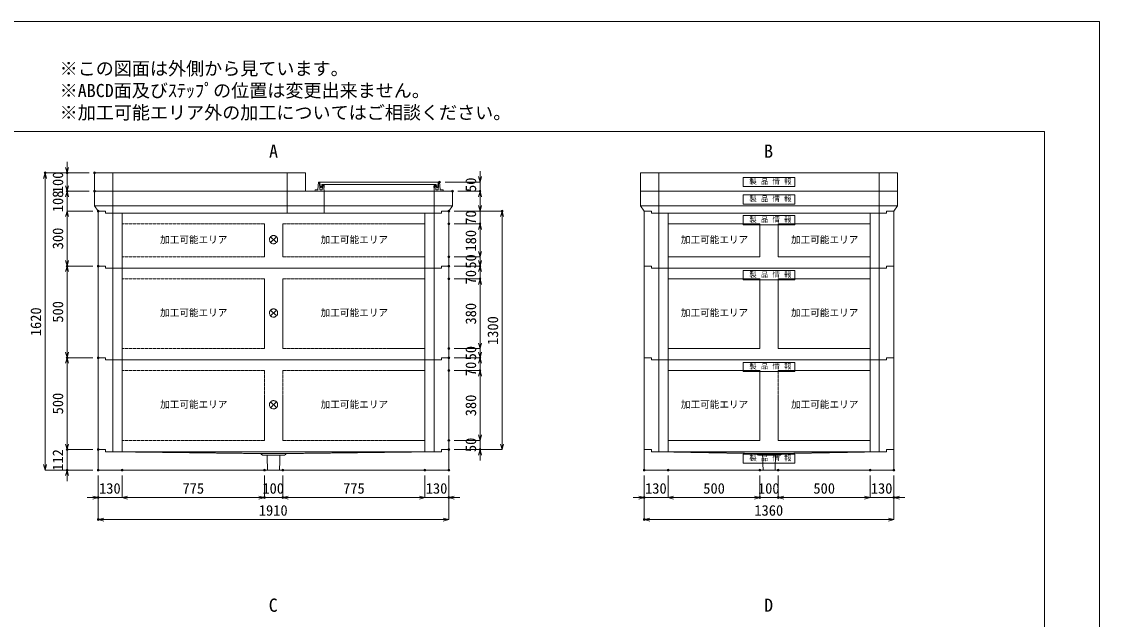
# Model space of a CAD drawing. Units: millimetres, scale not verified. Extents: x -4455 to 4455, y -3150 to 3150.
# Drawn here: x -1418 to 4455, y -109 to 3150 of the extents above; entities that cross this region are included whole.
import ezdxf
from ezdxf.enums import TextEntityAlignment as Align

# ---------------------------------------------------------------- set-up
doc = ezdxf.new("R2010")
doc.units = ezdxf.units.MM
doc.header["$LTSCALE"] = 20
doc.header["$PDMODE"] = 32
doc.header["$PDSIZE"] = 10
doc.linetypes.add('LONG_DASHED1', pattern=[7, 6, -1])
doc.linetypes.add('LONG_DOUBLE_CHAIN', pattern=[21.8, 18, -1, 0.6, -0.6, 0.6, -1])
for name, color, linetype, lineweight in [('0-0_D-TTL', 7, 'Continuous', 9), ('0-1_Defpoints', 7, 'Continuous', 9), ('0-3_D-TTL-TXT', 7, 'Continuous', 9), ('0-4_D-STR-TXT', 7, 'Continuous', 9), ('0-5_D-STR-DIM', 3, 'Continuous', 9), ('0-6_0', 7, 'Continuous', 9), ('0-7_D-STR', 7, 'Continuous', 9), ('0-8_D-STR-STR1', 7, 'LONG_DASHED1', 9), ('0-9_D-STR-STR5', 1, 'LONG_DOUBLE_CHAIN', 9), ('0-B_D-STR-STR4', 134, 'Continuous', 9)]:
    doc.layers.add(name, color=color, linetype=linetype, lineweight=lineweight)
doc.styles.add('ＭＳ ゴシック', font='')
doc.styles.get('ＭＳ ゴシック').set_extended_font_data('MS Gothic')

# ---------------------------------------------------------------- blocks, each defined once
blk = doc.blocks.new('A$C4DE05FD1')
at = {"layer": '0-0_D-TTL', "color": 134}
for p, q in [((4000, 76000), (114800, 76000)), ((114800, 76000), (114800, 4000))]:
    blk.add_line(p, q, dxfattribs=at)
at = {"layer": '0-1_Defpoints', "color": 134}
for p, q in [((0, 84000), (118800, 84000)), ((118800, 84000), (118800, 0))]:
    blk.add_line(p, q, dxfattribs=at)
at = {"layer": '0-3_D-TTL-TXT', "style": 'ＭＳ ゴシック'}
for s, p in [('※この図面は外側から見ています。', (43260.9, 79815.7)), ('※ABCD面及びｽﾃｯﾌﾟの位置は変更出来ません。', (43260.9, 78215.7)), ('※加工可能エリア外の加工についてはご相談ください。', (43260.9, 76615.7))]:
    blk.add_text(s, height=962.2, dxfattribs=at).set_placement(p, align=Align.BOTTOM_LEFT)
blk = doc.blocks.new('A$C31CA379A')
at = {"layer": '0-4_D-STR-TXT', "style": 'ＭＳ ゴシック'}
for s, p in [('A', (-325.9, -2190.5)), ('B', (35638.6, -2190.5)), ('C', (-351.4, -35190.5)), ('D', (35638.6, -35190.5))]:
    blk.add_text(s, height=962.2, dxfattribs=at).set_placement(p, align=Align.BOTTOM_LEFT)
blk = doc.blocks.new('A$C65632407')
at = {"layer": '0-7_D-STR', "linetype": 'LONG_DASHED1'}
for p, q in [((-9500, 0), (-9500, 2000)), ((9500, 0), (9500, 2000))]:
    blk.add_line(p, q, dxfattribs=at)
at = {"layer": '0-7_D-STR'}
blk.add_line((11500, 2000), (11500, 0), dxfattribs=at)
blk.add_lwpolyline([(11500, 2000), (-11500, 2000), (-11500, 0), (11500, 0)], dxfattribs=at)
blk = doc.blocks.new('A$C0EB83927')
at = {"layer": '0-7_D-STR'}
for p, q in [((-19100, 240), (-19100, -2000)), ((-19100, 240), (-18300, 240)), ((-18300, 0), (-18300, 240)), ((18300, 0), (-18300, 0)), ((19100, 240), (18300, 240)), ((18300, 0), (18300, 240)), ((19100, 240), (19100, -2000)), ((19100, -2000), (-19100, -2000))]:
    blk.add_line(p, q, dxfattribs=at)
at = {"layer": '0-7_D-STR', "linetype": 'LONG_DASHED1'}
for p, q in [((-17680, 0), (-1400, -200)), ((17680, 0), (1400, -200)), ((-1200, -380), (-1400, -200)), ((-1400, -200), (1400, -200)), ((-1200, -380), (1200, -380)), ((-653.3, -2000), (-705, -380)), ((653.3, -2000), (705, -380)), ((1200, -380), (1400, -200))]:
    blk.add_line(p, q, dxfattribs=at)
blk = doc.blocks.new('_Open30')
at = {"layer": '0-6_0'}
blk.add_line((0, 0), (-20, 0), dxfattribs=at)
blk.add_lwpolyline([(-20, 5.36), (0, 0), (-20, -5.36)], dxfattribs=at)
blk = doc.blocks.new('A$C3FC15DFF')
at = {"layer": '0-8_D-STR-STR1', "linetype": 'Continuous'}
blk.add_lwpolyline([(-2820, 0), (2820, 0), (2820, -1000), (-2820, -1000)], close=True, dxfattribs=at)
at = {"layer": '0-8_D-STR-STR1', "style": 'ＭＳ ゴシック'}
blk.add_text('製 品 情 報', height=577.3, dxfattribs=at).set_placement((-2149.6, -882.5), align=Align.BOTTOM_LEFT)
blk = doc.blocks.new('A$C08DA0B1C')
at = {"layer": '0-7_D-STR'}
blk.add_line((-14000, 2000), (-14000, 0), dxfattribs=at)
at = {"layer": '0-7_D-STR', "linetype": 'LONG_DASHED1'}
for p, q in [((-12000, 0), (-12000, 2000)), ((12000, 0), (12000, 2000))]:
    blk.add_line(p, q, dxfattribs=at)
at = {"layer": '0-7_D-STR'}
blk.add_lwpolyline([(-14000, 2000), (14000, 2000), (14000, 0), (-14000, 0)], dxfattribs=at)
at = {"layer": '0-8_D-STR-STR1'}
blk.add_blockref('A$C3FC15DFF', (0, 1500), dxfattribs=at)
blk = doc.blocks.new('A$C2CAB0034')
at = {"layer": '0-7_D-STR', "linetype": 'LONG_DASHED1'}
for p, q in [((-12000, 0), (-12000, 2400)), ((12000, 0), (12000, 2400))]:
    blk.add_line(p, q, dxfattribs=at)
at = {"layer": '0-7_D-STR'}
for p, q in [((14000, 820), (-14000, 820)), ((-13600, 240), (-12800, 240)), ((-12800, 0), (-12800, 240)), ((13600, 240), (12800, 240))]:
    blk.add_line(p, q, dxfattribs=at)
for points in [[(-14000, 2400), (14000, 2400), (14000, 820), (13600, 240)], [(-14000, 2400), (-14000, 820), (-13600, 240)], [(-12800, 0), (12800, 0), (12800, 240)]]:
    blk.add_lwpolyline(points, dxfattribs=at)
at = {"layer": '0-8_D-STR-STR1'}
blk.add_blockref('A$C3FC15DFF', (0, 2000), dxfattribs=at)
blk = doc.blocks.new('A$C35A123D8')
at = {"layer": '0-7_D-STR'}
for p, q in [((-13600, 240), (-13600, -2000)), ((-13600, 240), (-12800, 240)), ((-12800, 0), (-12800, 240)), ((-12800, 0), (12800, 0)), ((13600, 240), (12800, 240)), ((12800, 0), (12800, 240)), ((13600, 240), (13600, -2000)), ((-13600, -2000), (13600, -2000))]:
    blk.add_line(p, q, dxfattribs=at)
at = {"layer": '0-7_D-STR', "linetype": 'LONG_DASHED1'}
for p, q in [((-12180, 0), (-1400, -200)), ((12180, 0), (1400, -200)), ((-1200, -380), (-1400, -200)), ((1400, -200), (-1400, -200)), ((1200, -380), (-1200, -380)), ((-653.3, -2000), (-705, -380)), ((653.3, -2000), (705, -380)), ((1200, -380), (1400, -200))]:
    blk.add_line(p, q, dxfattribs=at)
at = {"layer": '0-8_D-STR-STR1'}
blk.add_blockref('A$C3FC15DFF', (0, -260), dxfattribs=at)
blk = doc.blocks.new('A$C35686FFE')
at = {"layer": '0-7_D-STR', "linetype": 'LONG_DASHED1'}
for p, q in [((-17500, 0), (-17500, 2400)), ((1500, 0), (1500, 2400)), ((5500, 0), (5500, 2400)), ((17500, 0), (17500, 2400))]:
    blk.add_line(p, q, dxfattribs=at)
at = {"layer": '0-7_D-STR'}
for p, q in [((-19500, 820), (19500, 820)), ((-19100, 240), (-18300, 240)), ((19100, 240), (18300, 240)), ((18300, 0), (18300, 240))]:
    blk.add_line(p, q, dxfattribs=at)
for points in [[(19500, 2400), (-19500, 2400), (-19500, 820), (-19100, 240)], [(19500, 2400), (19500, 820), (19100, 240)], [(18300, 0), (-18300, 0), (-18300, 240)]]:
    blk.add_lwpolyline(points, dxfattribs=at)
blk = doc.blocks.new('A$C61C9604E')
at = {"layer": '0-7_D-STR'}
for p, q in [((-13600, -5760), (-13600, 240)), ((-13600, 240), (-12800, 240)), ((-12800, 0), (-12800, 240)), ((-12800, 0), (12800, 0)), ((13600, 240), (12800, 240)), ((12800, 0), (12800, 240)), ((13600, -5760), (13600, 240)), ((-13600, -5760), (-12800, -5760)), ((-12800, -6000), (-12800, -5760)), ((13600, -5760), (12800, -5760)), ((12800, -6000), (12800, -5760)), ((-12800, -6000), (12800, -6000))]:
    blk.add_line(p, q, dxfattribs=at)
at = {"layer": '0-7_D-STR', "linetype": 'LONG_DASHED1'}
for p, q in [((-12000, -6000), (-12000, 0)), ((-11000, -6000), (-11000, 0)), ((11000, -6000), (11000, 0)), ((12000, -6000), (12000, 0))]:
    blk.add_line(p, q, dxfattribs=at)
at = {"layer": '0-9_D-STR-STR5'}
for p, q in [((-11000, -1160), (-11000, -4760)), ((-1000, -1160), (-11000, -1160)), ((-1000, -1160), (-1000, -4760)), ((1000, -1160), (11000, -1160)), ((1000, -1160), (1000, -4760)), ((11000, -1160), (11000, -4760)), ((-1000, -4760), (-11000, -4760)), ((1000, -4760), (11000, -4760))]:
    blk.add_line(p, q, dxfattribs=at)
at = {"layer": '0-8_D-STR-STR1'}
blk.add_blockref('A$C3FC15DFF', (0, -260), dxfattribs=at)
blk = doc.blocks.new('A$C5F914A78')
at = {"layer": '0-7_D-STR'}
for p, q in [((-13600, 240), (-12800, 240)), ((-13600, -9760), (-13600, 240)), ((-12800, 0), (-12800, 240)), ((-12800, 0), (12800, 0)), ((13600, 240), (12800, 240)), ((12800, 0), (12800, 240)), ((13600, -9760), (13600, 240)), ((-13600, -9760), (-12800, -9760)), ((-12800, -10000), (-12800, -9760)), ((-12800, -10000), (12800, -10000)), ((13600, -9760), (12800, -9760)), ((12800, -10000), (12800, -9760))]:
    blk.add_line(p, q, dxfattribs=at)
at = {"layer": '0-7_D-STR', "linetype": 'LONG_DASHED1'}
for p, q in [((-12000, -10000), (-12000, 0)), ((-11000, -10000), (-11000, 0)), ((11000, -10000), (11000, 0)), ((12000, -10000), (12000, 0))]:
    blk.add_line(p, q, dxfattribs=at)
at = {"layer": '0-9_D-STR-STR5'}
for p, q in [((-1000, -1160), (-11000, -1160)), ((-11000, -1160), (-11000, -8760)), ((-1000, -1120), (-1000, -8760)), ((1000, -1160), (11000, -1160)), ((1000, -1160), (1000, -8760)), ((11000, -1160), (11000, -8760)), ((-1000, -8760), (-11000, -8760)), ((1000, -8760), (11000, -8760))]:
    blk.add_line(p, q, dxfattribs=at)
at = {"layer": '0-8_D-STR-STR1'}
blk.add_blockref('A$C3FC15DFF', (0, -260), dxfattribs=at)
blk = doc.blocks.new('A$C284D0AE2')
at = {"layer": '0-B_D-STR-STR4'}
for p, q in [((-6980, 160), (-7000, 0)), ((-7000, 0), (7000, 0)), ((-6695.5, 160), (-6980, 160)), ((-6600, 1000), (-6655.6, 197.2)), ((-6500, 1000), (-6600, 1000)), ((-6442.7, 197.2), (-6500, 1000)), ((-6450, 1000), (-6450, 740)), ((-6450, 740), (-6438.3, 740)), ((-6418.4, 721.8), (-6390, 400)), ((-6235.7, 160), (-6402.8, 160)), ((-6390, 400), (-6290, 400)), ((-6290, 400), (-6230, 740)), ((-6230, 740), (6230, 740)), ((-6180, 740), (-6212.4, 401.3)), ((-6212.4, 401.3), (-6172.2, 401.3)), ((-6140, 680), (-6195.9, 195.4)), ((-6000, 740), (-6180, 740)), ((-6040, 680), (-6140, 680)), ((-6000, 0), (-6040, 680)), ((-6023.6, 401.3), (-5983.5, 401.3)), ((-5983.5, 401.3), (-6000, 740)), ((6000, 740), (6180, 740)), ((6212.4, 401.3), (6172.2, 401.3)), ((6180, 740), (6212.4, 401.3)), ((6235.7, 160), (6402.8, 160)), ((6695.5, 160), (6980, 160)), ((6980, 160), (7000, 0))]:
    blk.add_line(p, q, dxfattribs=at)
for points in [[(-6450, 1000), (6450, 1000), (6450, 740), (6438.3, 740)], [(6023.6, 401.3), (5983.5, 401.3), (6000, 740)], [(6000, 0), (6040, 680), (6140, 680), (6195.9, 195.4)], [(6418.4, 721.8), (6390, 400), (6290, 400), (6230, 740)], [(6442.7, 197.2), (6500, 1000), (6600, 1000), (6655.6, 197.2)]]:
    blk.add_lwpolyline(points, dxfattribs=at)
for centre, radius, start, end in [((-6695.5, 200), 40, 270, 356.0372), ((-6402.8, 200), 40, 184.08562, 270), ((-6438.3, 720), 20, 5.04245, 90), ((-6235.7, 200), 40, 270, 353.41806), ((6235.7, 200), 40, 186.58194, 270), ((6402.8, 200), 40, 270, 355.91438), ((6438.3, 720), 20, 90, 174.95755), ((6695.5, 200), 40, 183.9628, 270)]:
    blk.add_arc(centre, radius, start, end, dxfattribs=at)
blk = doc.blocks.new('A$C1C640AAB')
at = {"layer": '0-9_D-STR-STR5'}
for p, q in [((-318.2, -318.2), (318.2, 318.2)), ((-318.2, 318.2), (318.2, -318.2))]:
    blk.add_line(p, q, dxfattribs=at)
blk.add_circle((0, 0), 450, dxfattribs=at)
blk = doc.blocks.new('A$C25BF593D')
at = {"layer": '0-7_D-STR'}
for p, q in [((-19100, -5760), (-19100, 240)), ((-19100, 240), (-18300, 240)), ((-18300, 0), (-18300, 240)), ((-18300, 0), (18300, 0)), ((19100, 240), (18300, 240)), ((18300, 0), (18300, 240)), ((19100, -5760), (19100, 240)), ((-19100, -5760), (-18300, -5760)), ((-18300, -6000), (-18300, -5760)), ((19100, -5760), (18300, -5760)), ((18300, -6000), (18300, -5760)), ((-18300, -6000), (18300, -6000))]:
    blk.add_line(p, q, dxfattribs=at)
at = {"layer": '0-7_D-STR', "linetype": 'LONG_DASHED1'}
for p, q in [((-17500, -6000), (-17500, 0)), ((-16500, -6000), (-16500, 0)), ((16500, -6000), (16500, 0)), ((17500, -6000), (17500, 0))]:
    blk.add_line(p, q, dxfattribs=at)
at = {"layer": '0-9_D-STR-STR5'}
for p, q in [((-16500, -1160), (-16500, -4760)), ((-1000, -1160), (-16500, -1160)), ((-1000, -1160), (-1000, -4760)), ((1000, -1160), (16500, -1160)), ((1000, -1160), (1000, -4760)), ((16500, -1160), (16500, -4760)), ((-1000, -4760), (-16500, -4760)), ((1000, -4760), (16500, -4760))]:
    blk.add_line(p, q, dxfattribs=at)
blk = doc.blocks.new('A$C088105a1')
at = {"layer": '0-7_D-STR'}
blk.add_blockref('A$C25BF593D', (0, 0), dxfattribs=at)
at = {"layer": '0-9_D-STR-STR5'}
blk.add_blockref('A$C1C640AAB', (0, -2880), dxfattribs=at)
blk = doc.blocks.new('A$C1A463117')
at = {"layer": '0-7_D-STR'}
for p, q in [((-19100, 240), (-18300, 240)), ((-19100, -9760), (-19100, 240)), ((-18300, 0), (-18300, 240)), ((-18300, 0), (18300, 0)), ((19100, 240), (18300, 240)), ((18300, 0), (18300, 240)), ((19100, -9760), (19100, 240)), ((-19100, -9760), (-18300, -9760)), ((-18300, -10000), (-18300, -9760)), ((-18300, -10000), (18300, -10000)), ((19100, -9760), (18300, -9760)), ((18300, -10000), (18300, -9760))]:
    blk.add_line(p, q, dxfattribs=at)
at = {"layer": '0-7_D-STR', "linetype": 'LONG_DASHED1'}
for p, q in [((-17500, -10000), (-17500, 0)), ((-16500, -10000), (-16500, 0)), ((16500, -10000), (16500, 0)), ((17500, -10000), (17500, 0))]:
    blk.add_line(p, q, dxfattribs=at)
at = {"layer": '0-9_D-STR-STR5'}
for p, q in [((-16500, -1160), (-16500, -8760)), ((-1000, -1160), (-16500, -1160)), ((-1000, -1160), (-1000, -8760)), ((1000, -1160), (16500, -1160)), ((1000, -1160), (1000, -8760)), ((16500, -1160), (16500, -8760)), ((-1000, -8760), (-16500, -8760)), ((1000, -8760), (16500, -8760))]:
    blk.add_line(p, q, dxfattribs=at)
blk = doc.blocks.new('A$C30b7006d')
at = {"layer": '0-7_D-STR'}
blk.add_blockref('A$C1A463117', (0, 0), dxfattribs=at)
at = {"layer": '0-9_D-STR-STR5'}
blk.add_blockref('A$C1C640AAB', (0, -4880), dxfattribs=at)

msp = doc.modelspace()

# ---------------------------------------------------------------- linework, layer by layer
at = {"layer": '0-1_Defpoints'}
for p in [(-1290, 2325), (-1170, 2325), (-1020, 2325), (860, 2275), (-1170, 2225), (-1020, 2225), (930, 2225), (1080, 2225), (-1000, 2117), (-1000, 2117), (910, 2117), (910, 2117), (1200, 2117), (910, 2047), (1080, 2047), (-1170, 1817), (-1000, 1817), (-1000, 1817), (910, 1867), (910, 1817), (910, 1817), (1080, 1817), (910, 1747), (910, 1747), (1080, 1747), (910, 1367), (-1170, 1317), (-1000, 1317), (910, 1317), (910, 1317), (1080, 1317), (910, 1247), (910, 1247), (1080, 1247), (910, 867), (-1170, 817), (-1000, 817), (-1000, 817), (910, 817), (910, 817), (1080, 817), (-1170, 705), (-1000, 705), (-1000, 705), (-1000, 705), (-1000, 705), (-870, 705), (-95, 705), (5, 705), (780, 705), (910, 705), (1975, 705), (1975, 705), (2105, 705), (2605, 705), (2705, 705), (3205, 705), (3335, 705), (-1000, 555), (-95, 555), (5, 555), (910, 555), (1975, 555), (2605, 555), (2705, 555), (3335, 555), (-1000, 435), (1975, 435)]:
    msp.add_point(p, dxfattribs=at)
at = {"layer": '0-5_D-STR-DIM'}
for p, q in [((-1170, 2355), (-1170, 2385)), ((-1050, 2325), (-1290, 2325)), ((-1290, 735), (-1290, 2295)), ((-1050, 2325), (-1170, 2325)), ((-1170, 2225), (-1170, 2325)), ((1080, 2305), (1080, 2335)), ((-1170, 2255), (-1170, 2285)), ((890, 2275), (1080, 2275)), ((1080, 2275), (1080, 2225)), ((-1050, 2225), (-1170, 2225)), ((-1170, 2117), (-1170, 2225)), ((-1050, 2225), (-1170, 2225)), ((-1170, 2195), (-1170, 2165)), ((960, 2225), (1080, 2225)), ((1080, 2195), (1080, 2165)), ((1080, 2147), (1080, 2177)), ((-1030, 2117), (-1170, 2117)), ((-1030, 2117), (-1170, 2117)), ((940, 2117), (1200, 2117)), ((940, 2117), (1080, 2117)), ((1080, 2117), (1080, 2047)), ((-1170, 2087), (-1170, 2057)), ((-1170, 2087), (-1170, 1847)), ((1200, 847), (1200, 2087)), ((940, 2047), (1080, 2047)), ((940, 2047), (1080, 2047)), ((1080, 1897), (1080, 2017)), ((1080, 2017), (1080, 1987)), ((1080, 1897), (1080, 1927)), ((940, 1867), (1080, 1867)), ((940, 1867), (1080, 1867)), ((1080, 1847), (1080, 1877)), ((1080, 1867), (1080, 1817)), ((-1030, 1817), (-1170, 1817)), ((-1030, 1817), (-1170, 1817)), ((-1170, 1787), (-1170, 1347)), ((940, 1817), (1080, 1817)), ((940, 1817), (1080, 1817)), ((1080, 1817), (1080, 1747)), ((1080, 1787), (1080, 1757)), ((940, 1747), (1080, 1747)), ((940, 1747), (1080, 1747)), ((1080, 1717), (1080, 1687)), ((1080, 1397), (1080, 1717)), ((1080, 1397), (1080, 1427)), ((940, 1367), (1080, 1367)), ((940, 1367), (1080, 1367)), ((1080, 1347), (1080, 1377)), ((1080, 1367), (1080, 1317)), ((-1030, 1317), (-1170, 1317)), ((-1030, 1317), (-1170, 1317)), ((940, 1317), (1080, 1317)), ((940, 1317), (1080, 1317)), ((1080, 1317), (1080, 1247)), ((-1170, 1287), (-1170, 847)), ((940, 1247), (1080, 1247)), ((940, 1247), (1080, 1247)), ((1080, 1287), (1080, 1257)), ((1080, 1217), (1080, 1187)), ((1080, 897), (1080, 1217)), ((1080, 897), (1080, 927)), ((-1170, 847), (-1170, 877)), ((940, 867), (1080, 867)), ((940, 867), (1080, 867)), ((1080, 867), (1080, 817)), ((-1030, 817), (-1170, 817)), ((-1170, 817), (-1170, 705)), ((-1030, 817), (-1170, 817)), ((940, 817), (1200, 817)), ((940, 817), (1080, 817)), ((1080, 787), (1080, 757)), ((-1030, 705), (-1290, 705)), ((-1030, 705), (-1170, 705)), ((-1170, 675), (-1170, 645)), ((-1000, 675), (-1000, 435)), ((-1000, 675), (-1000, 555)), ((-870, 675), (-870, 555)), ((-870, 675), (-870, 555)), ((-95, 675), (-95, 555)), ((-95, 675), (-95, 555)), ((5, 675), (5, 555)), ((5, 675), (5, 555)), ((780, 675), (780, 555)), ((780, 675), (780, 555)), ((910, 675), (910, 555)), ((910, 675), (910, 435)), ((1975, 675), (1975, 435)), ((1975, 675), (1975, 555)), ((2105, 675), (2105, 555)), ((2105, 675), (2105, 555)), ((2605, 675), (2605, 555)), ((2605, 675), (2605, 555)), ((2705, 675), (2705, 555)), ((2705, 675), (2705, 555)), ((3205, 675), (3205, 555)), ((3205, 675), (3205, 555)), ((3335, 675), (3335, 555)), ((3335, 675), (3335, 435)), ((-1030, 555), (-1060, 555)), ((-870, 555), (-1000, 555)), ((-840, 555), (-125, 555)), ((-840, 555), (-810, 555)), ((-125, 555), (-155, 555)), ((-95, 555), (5, 555)), ((750, 555), (35, 555)), ((35, 555), (65, 555)), ((750, 555), (720, 555)), ((780, 555), (910, 555)), ((940, 555), (970, 555)), ((1945, 555), (1915, 555)), ((2105, 555), (1975, 555)), ((2135, 555), (2575, 555)), ((2135, 555), (2165, 555)), ((2575, 555), (2545, 555)), ((2605, 555), (2705, 555)), ((3175, 555), (2735, 555)), ((2735, 555), (2765, 555)), ((3175, 555), (3145, 555)), ((3205, 555), (3335, 555)), ((3365, 555), (3395, 555)), ((880, 435), (-970, 435)), ((3305, 435), (2005, 435))]:
    msp.add_line(p, q, dxfattribs=at)

# ---------------------------------------------------------------- block references
at = {"layer": '0-0_D-TTL', "xscale": 0.075, "yscale": 0.075}
msp.add_blockref('A$C4DE05FD1', (-4455, -3150), dxfattribs=at)
at = {"layer": '0-4_D-STR-TXT', "xscale": 0.075, "yscale": 0.075}
msp.add_blockref('A$C31CA379A', (-45, 2550), dxfattribs=at)
at = {"layer": '0-5_D-STR-DIM', "xscale": 1.5, "yscale": 1.5}
for p, rotation in [((-1170, 2325), 270), ((-1290, 2325), 90), ((1080, 2275), 270), ((-1170, 2225), 270), ((-1170, 2225), 90), ((1080, 2225), 90), ((-1170, 2117), 90), ((-1170, 2117), 90), ((1080, 2117), 270), ((1200, 2117), 90), ((1080, 2047), 90), ((1080, 2047), 90), ((1080, 1867), 270), ((1080, 1867), 270), ((-1170, 1817), 270), ((1080, 1817), 270), ((-1170, 1817), 90), ((1080, 1817), 90), ((1080, 1747), 90), ((1080, 1747), 90), ((1080, 1367), 270), ((1080, 1367), 270), ((-1170, 1317), 270), ((-1170, 1317), 90), ((1080, 1317), 270), ((1080, 1317), 90), ((1080, 1247), 90), ((1080, 1247), 90), ((1080, 867), 270), ((1080, 867), 270), ((-1170, 817), 270), ((-1170, 817), 270), ((1200, 817), 270), ((1080, 817), 90), ((-1290, 705), 270), ((-1170, 705), 90), ((-870, 555), 180), ((-870, 555), 180), ((5, 555), 180), ((5, 555), 180), ((910, 555), 180), ((2105, 555), 180), ((2105, 555), 180), ((2705, 555), 180), ((2705, 555), 180), ((3335, 555), 180), ((-1000, 435), 180), ((1975, 435), 180)]:
    msp.add_blockref('_Open30', p, dxfattribs=dict(at, rotation=rotation))
for p in [(-1000, 555), (-95, 555), (-95, 555), (780, 555), (780, 555), (1975, 555), (2605, 555), (2605, 555), (3205, 555), (3205, 555), (910, 435), (3335, 435)]:
    msp.add_blockref('_Open30', p, dxfattribs=at)
at = {"layer": '0-7_D-STR', "yscale": 0.05}
for name, p, xscale in [('A$C65632407', (-445, 2225), -0.05), ('A$C08DA0B1C', (2655, 2225), 0.05), ('A$C35686FFE', (-45, 2105), 0.05), ('A$C2CAB0034', (2655, 2105), 0.05), ('A$C088105a1', (-45, 2105), 0.05), ('A$C61C9604E', (2655, 2105), 0.05), ('A$C30b7006d', (-45, 1805), 0.05), ('A$C5F914A78', (2655, 1805), 0.05), ('A$C30b7006d', (-45, 1305), 0.05), ('A$C5F914A78', (2655, 1305), 0.05), ('A$C0EB83927', (-45, 805), -0.05), ('A$C35A123D8', (2655, 805), 0.05)]:
    msp.add_blockref(name, p, dxfattribs=dict(at, xscale=xscale))
at = {"layer": '0-B_D-STR-STR4', "xscale": 0.05, "yscale": 0.05}
msp.add_blockref('A$C284D0AE2', (530, 2225), dxfattribs=at)

# ---------------------------------------------------------------- texts
at = {"layer": '0-5_D-STR-DIM', "style": 'ＭＳ ゴシック'}
for s, p in [('100', (-1173.9, 2214.22)), ('50', (1076.1, 2220.85)), ('108', (-1173.9, 2110.67)), ('70', (1076.1, 2042.1)), ('300', (-1173.9, 1908.35)), ('180', (1076.1, 1896.22)), ('50', (1076.1, 1802.85)), ('70', (1076.1, 1717.1)), ('1620', (-1293.9, 1434.72)), ('500', (-1173.9, 1508.35)), ('380', (1076.1, 1498.35)), ('1300', (1196.1, 1386.72)), ('50', (1076.1, 1302.85)), ('70', (1076.1, 1217.1)), ('500', (-1173.9, 1008.35)), ('380', (1076.1, 998.35)), ('50', (1076.1, 802.85)), ('112', (-1173.9, 700.85))]:
    msp.add_text(s, height=57.77, rotation=90, dxfattribs=at).set_placement(p, align=Align.BOTTOM_LEFT)
for s, p in [('130', (-995.78, 558.9)), ('775', (-541.12, 558.9)), ('100', (-105.78, 558.9)), ('775', (333.88, 558.9)), ('130', (784.22, 558.9)), ('130', (1979.22, 558.9)), ('500', (2296.35, 558.9)), ('100', (2594.22, 558.9)), ('500', (2896.35, 558.9)), ('130', (3209.22, 558.9)), ('1910', (-125.28, 438.9)), ('1360', (2574.72, 438.9))]:
    msp.add_text(s, height=57.77, dxfattribs=at).set_placement(p, align=Align.BOTTOM_LEFT)
at = {"layer": '0-9_D-STR-STR5', "style": 'ＭＳ ゴシック'}
for p in [(-662.98, 1930.03), (212.02, 1930.03), (2174.52, 1930.03), (2774.52, 1930.03), (-662.98, 1532.03), (212.02, 1532.03), (2174.52, 1532.03), (2774.52, 1532.03), (-662.98, 1032.03), (212.02, 1032.03), (2174.52, 1032.03), (2774.52, 1032.03)]:
    msp.add_text('加工可能エリア', height=38.42, dxfattribs=at).set_placement(p, align=Align.BOTTOM_LEFT)

doc.saveas('drawing.dxf')
